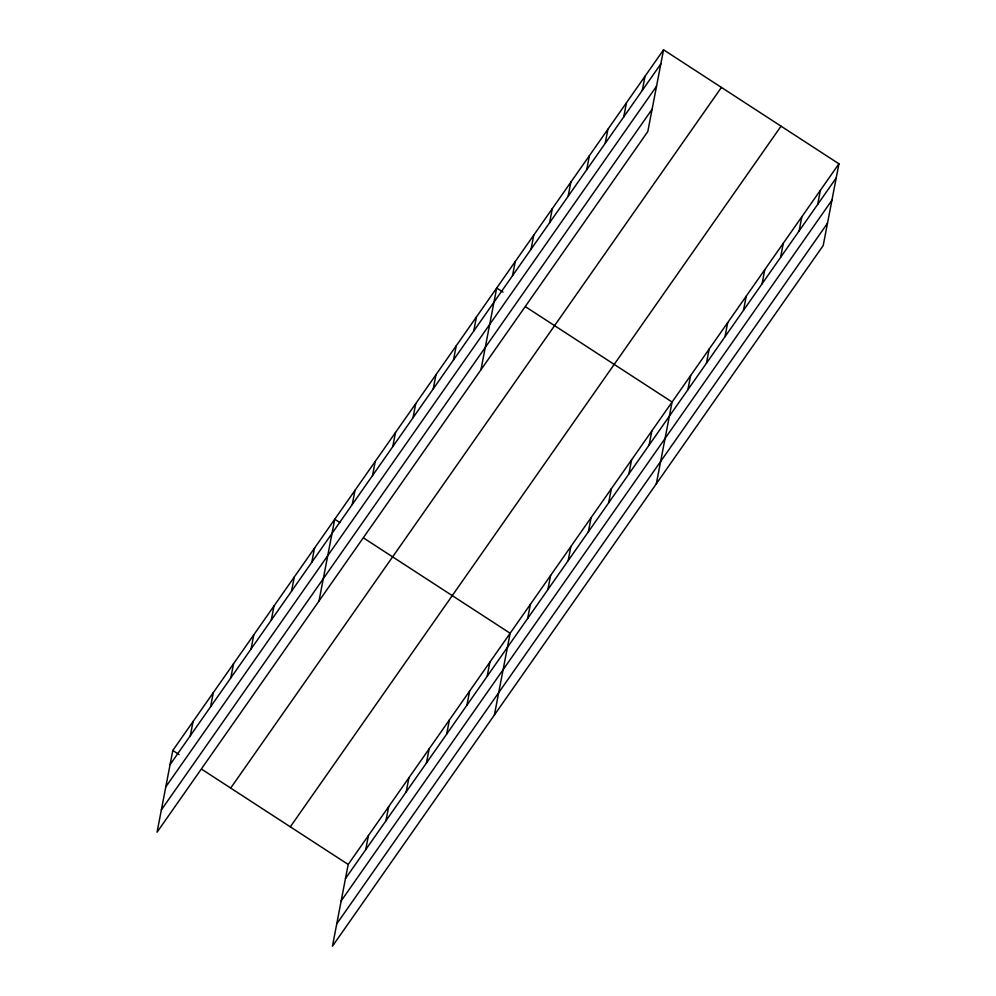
<?xml version="1.0" encoding="UTF-8"?>
<svg xmlns="http://www.w3.org/2000/svg" width="996" height="996" viewBox="0 0 996 996"><rect width="100%" height="100%" fill="white"/><g stroke="black" fill="none" stroke-linecap="round" stroke-linejoin="round"><path stroke-width="1.49" d="M663.548 49.8L172.806 750.449L157.069 832.195L647.811 131.547L663.548 49.8L838.931 163.805L823.194 245.551L332.452 946.2L348.189 864.453L838.931 163.805M190.323 735.683L193.05 721.552M210.567 706.787L213.293 692.643M230.811 677.89L233.537 663.747M251.054 648.981L253.781 634.85M271.298 620.085L274.024 605.942M291.542 591.176L294.268 577.045M311.785 562.279L314.512 548.136M319.006 600.986L334.756 519.24L339.785 522.514M352.273 504.474L354.999 490.331M372.516 475.565L375.243 461.434M392.76 446.669L395.487 432.538M413.004 417.772L415.73 403.629M433.248 388.863L435.974 374.733M453.491 359.967L456.218 345.824M365.706 849.688L368.433 835.557M473.735 331.058L476.449 316.927M385.95 820.791L388.677 806.648M480.956 369.765L496.693 288.018L502.992 292.114M406.194 791.895L408.92 777.752M512.517 275.693L515.243 261.55M426.437 762.986L429.164 748.855M531.055 249.224L533.781 235.081M446.681 734.089L449.408 719.946M549.593 222.755L552.319 208.612M466.925 705.18L469.651 691.05M568.131 196.287L570.857 182.144M487.169 676.284L489.895 662.141M586.669 169.818L589.395 155.675M494.39 714.979L510.139 633.244L363.689 538.052M605.207 143.349L607.934 129.206M623.745 116.881L626.472 102.737M527.656 618.479L530.382 604.335M642.283 90.412L645.01 76.269M547.9 589.57L550.626 575.439M568.143 560.673L570.87 546.53M588.387 531.777L591.114 517.634M608.631 502.868L611.357 488.737M628.874 473.972L631.589 459.828M649.118 445.063L651.832 430.932M656.339 483.77L672.076 402.023L525.639 306.83M687.9 389.697L690.614 375.554M706.438 363.229L709.164 349.086M724.976 336.76L727.703 322.617M743.514 310.291L746.241 296.148M762.052 283.823L764.779 269.679M780.59 257.354L783.317 243.211M799.128 230.885L801.855 216.742M817.666 204.417L820.393 190.273M170.092 764.592L660.834 63.943M165.784 786.902L656.538 86.241M161.364 809.885L652.106 109.236M230.686 788.073L721.428 87.424M290.309 826.842L781.051 126.181M345.463 878.597L836.217 177.948M341.167 900.907L831.909 200.246M336.748 923.89L827.489 223.241M172.806 750.449L179.093 754.545M201.752 769.261L348.189 864.453"/></g></svg>
